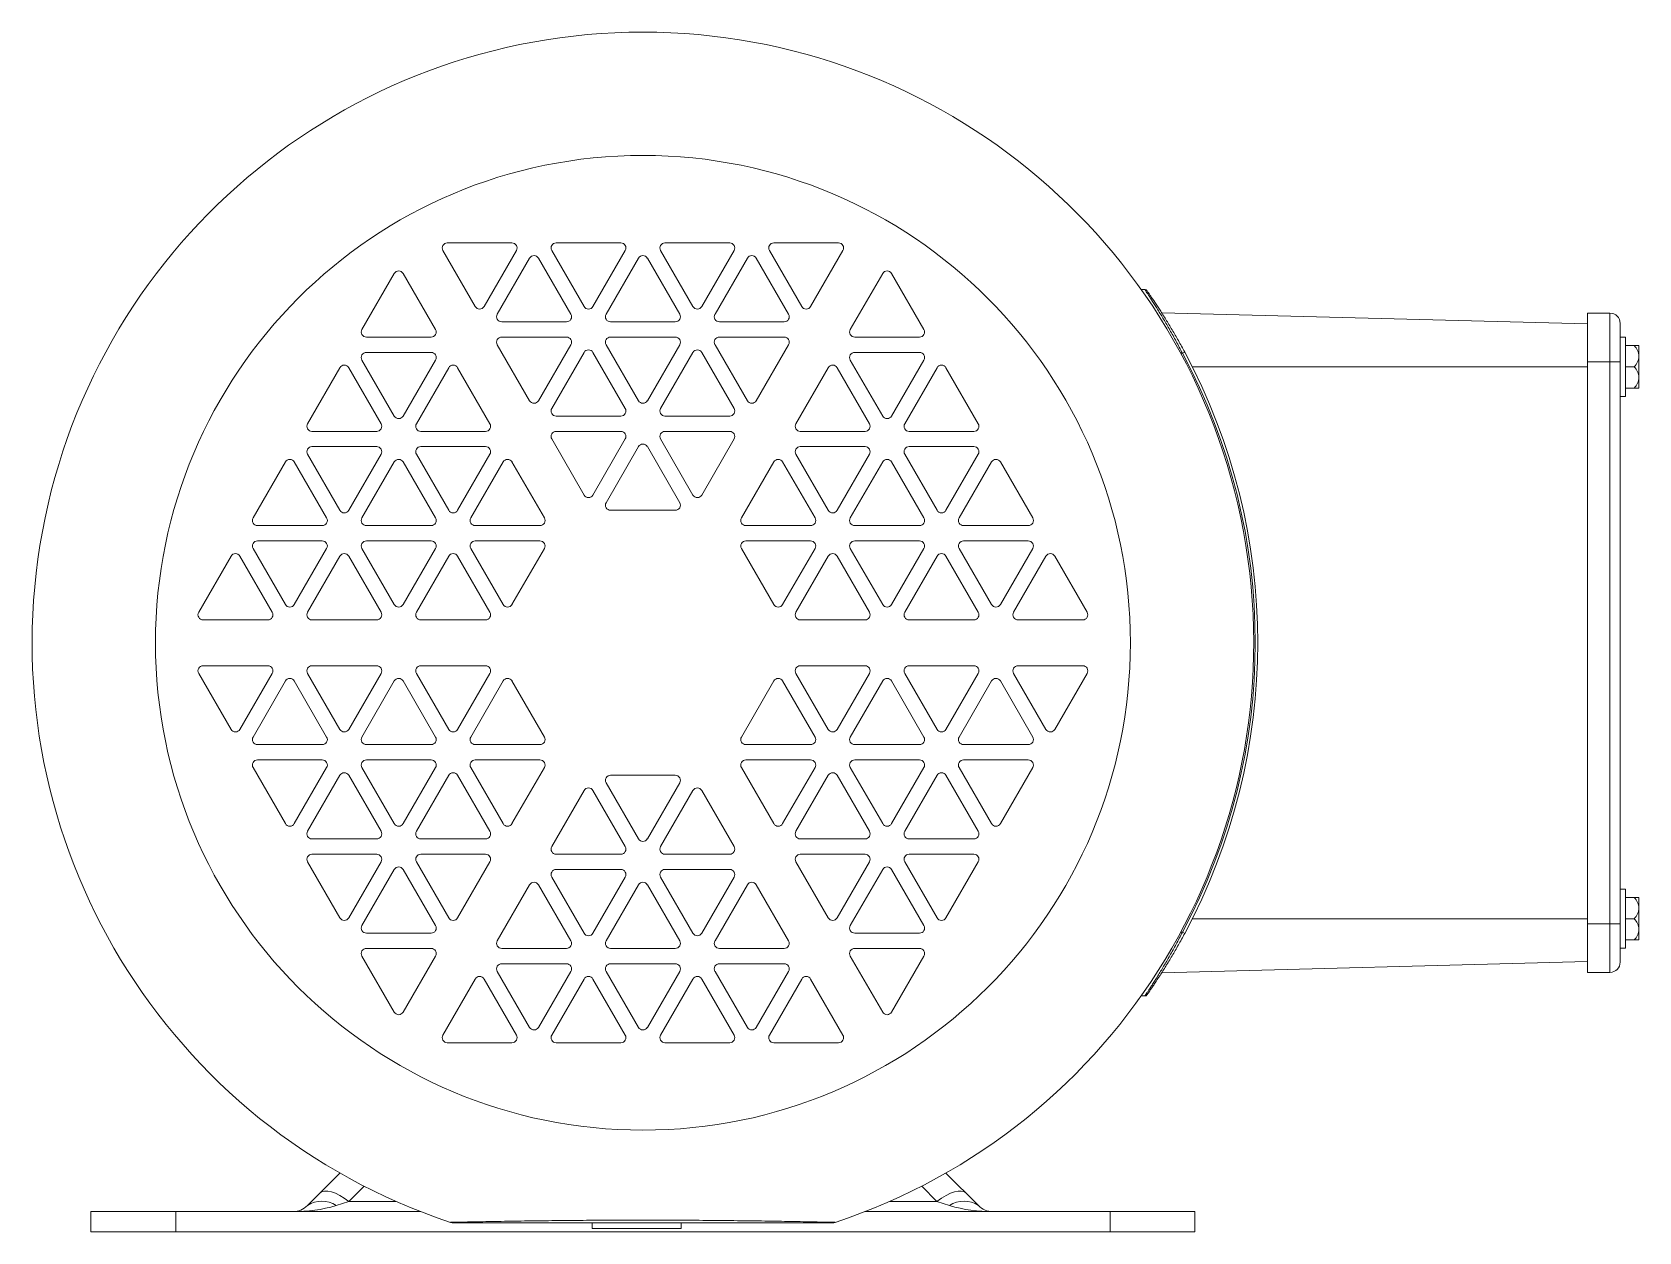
# Paper-space layout '_Left' of a CAD drawing. Header units: inches. Extents: x -3.6 to 5.86, y -3.47 to 3.6.
import ezdxf

# ---------------------------------------------------------------- set-up
doc = ezdxf.new("R2010")
doc.units = ezdxf.units.IN
doc.header["$MEASUREMENT"] = 0

psp = doc.layouts.new('_Left')

# ---------------------------------------------------------------- linework, layer by layer
at = {"color": 7, "linetype": 'Continuous', "lineweight": 15}
for p, q in [((-1.1778, 2.31), (-0.9873, 1.98)), ((-0.7708, 2.355), (-1.1518, 2.355)), ((-0.9353, 1.98), (-0.7448, 2.31)), ((-0.5369, 2.31), (-0.3464, 1.98)), ((-0.1299, 2.355), (-0.511, 2.355)), ((-0.2944, 1.98), (-0.1039, 2.31)), ((0.1039, 2.31), (0.2944, 1.98)), ((0.511, 2.355), (0.1299, 2.355)), ((0.3464, 1.98), (0.5369, 2.31)), ((0.7448, 2.31), (0.9353, 1.98)), ((1.1518, 2.355), (0.7708, 2.355)), ((0.9873, 1.98), (1.1778, 2.31)), ((-0.6668, 2.265), (-0.8574, 1.935)), ((-0.4244, 1.935), (-0.6149, 2.265)), ((-0.026, 2.265), (-0.2165, 1.935)), ((0.2165, 1.935), (0.026, 2.265)), ((0.6149, 2.265), (0.4244, 1.935)), ((0.8574, 1.935), (0.6668, 2.265)), ((-1.4636, 2.175), (-1.6541, 1.845)), ((-1.2211, 1.845), (-1.4116, 2.175)), ((1.4116, 2.175), (1.2211, 1.845)), ((1.6541, 1.845), (1.4636, 2.175)), ((2.9333, 2.08), (2.955, 2.08)), ((3.0542, 1.9431), (5.5605, 1.8775)), ((5.5605, 1.941), (5.5605, -1.941)), ((5.5605, 1.941), (5.6935, 1.941)), ((5.6935, -1.941), (5.6935, 1.941)), ((-1.6281, 1.8), (-1.2471, 1.8)), ((-0.8314, 1.89), (-0.4503, 1.89)), ((-0.4503, 1.8), (-0.8314, 1.8)), ((-0.1905, 1.89), (0.1905, 1.89)), ((0.1905, 1.8), (-0.1905, 1.8)), ((0.4503, 1.89), (0.8314, 1.89)), ((0.8314, 1.8), (0.4503, 1.8)), ((1.2471, 1.8), (1.6281, 1.8)), ((5.7535, 1.881), (5.7535, -1.881)), ((5.7845, 1.799), (5.7535, 1.799)), ((5.7845, 1.451), (5.7845, 1.799)), ((-1.2471, 1.71), (-1.6281, 1.71)), ((-0.8574, 1.755), (-0.6668, 1.425)), ((-0.6149, 1.425), (-0.4244, 1.755)), ((-0.3464, 1.71), (-0.5369, 1.38)), ((-0.1039, 1.38), (-0.2944, 1.71)), ((-0.2165, 1.755), (-0.026, 1.425)), ((0.026, 1.425), (0.2165, 1.755)), ((0.2944, 1.71), (0.1039, 1.38)), ((0.5369, 1.38), (0.3464, 1.71)), ((0.4244, 1.755), (0.6149, 1.425)), ((0.6668, 1.425), (0.8574, 1.755)), ((1.6281, 1.71), (1.2471, 1.71)), ((3.1763, 1.705), (3.1895, 1.7121)), ((5.8635, 1.75), (5.7845, 1.75)), ((5.8635, 1.75), (5.8635, 1.5)), ((-1.784, 1.62), (-1.9745, 1.29)), ((-1.5415, 1.29), (-1.7321, 1.62)), ((-1.6541, 1.665), (-1.4636, 1.335)), ((-1.4116, 1.335), (-1.2211, 1.665)), ((-1.1432, 1.62), (-1.3337, 1.29)), ((-0.9007, 1.29), (-1.0912, 1.62)), ((1.0912, 1.62), (0.9007, 1.29)), ((1.3337, 1.29), (1.1432, 1.62)), ((1.2211, 1.665), (1.4116, 1.335)), ((1.4636, 1.335), (1.6541, 1.665)), ((1.7321, 1.62), (1.5415, 1.29)), ((1.9745, 1.29), (1.784, 1.62)), ((5.5605, 1.655), (5.7535, 1.655)), ((5.8365, 1.625), (5.7845, 1.625)), ((5.7535, 1.451), (5.7845, 1.451)), ((5.8635, 1.5), (5.7845, 1.5)), ((-0.511, 1.335), (-0.1299, 1.335)), ((0.1299, 1.335), (0.511, 1.335)), ((-1.9486, 1.245), (-1.5675, 1.245)), ((-1.3077, 1.245), (-0.9266, 1.245)), ((-0.1299, 1.245), (-0.511, 1.245)), ((0.511, 1.245), (0.1299, 1.245)), ((0.9266, 1.245), (1.3077, 1.245)), ((1.5675, 1.245), (1.9486, 1.245)), ((-1.5675, 1.155), (-1.9486, 1.155)), ((-0.9266, 1.155), (-1.3077, 1.155)), ((-0.5369, 1.2), (-0.3464, 0.87)), ((-0.2944, 0.87), (-0.1039, 1.2)), ((-0.026, 1.155), (-0.2165, 0.825)), ((0.2165, 0.825), (0.026, 1.155)), ((0.1039, 1.2), (0.2944, 0.87)), ((0.3464, 0.87), (0.5369, 1.2)), ((1.3077, 1.155), (0.9266, 1.155)), ((1.9486, 1.155), (1.5675, 1.155)), ((-2.1044, 1.065), (-2.295, 0.735)), ((-1.862, 0.735), (-2.0525, 1.065)), ((-1.9745, 1.11), (-1.784, 0.78)), ((-1.7321, 0.78), (-1.5415, 1.11)), ((-1.4636, 1.065), (-1.6541, 0.735)), ((-1.2211, 0.735), (-1.4116, 1.065)), ((-1.3337, 1.11), (-1.1432, 0.78)), ((-1.0912, 0.78), (-0.9007, 1.11)), ((-0.8227, 1.065), (-1.0132, 0.735)), ((-0.5802, 0.735), (-0.7708, 1.065)), ((0.7708, 1.065), (0.5802, 0.735)), ((1.0132, 0.735), (0.8227, 1.065)), ((0.9007, 1.11), (1.0912, 0.78)), ((1.1432, 0.78), (1.3337, 1.11)), ((1.4116, 1.065), (1.2211, 0.735)), ((1.6541, 0.735), (1.4636, 1.065)), ((1.5415, 1.11), (1.7321, 0.78)), ((1.784, 0.78), (1.9745, 1.11)), ((2.0525, 1.065), (1.862, 0.735)), ((2.295, 0.735), (2.1044, 1.065)), ((-0.1905, 0.78), (0.1905, 0.78)), ((-2.269, 0.69), (-1.8879, 0.69)), ((-1.6281, 0.69), (-1.2471, 0.69)), ((-0.9873, 0.69), (-0.6062, 0.69)), ((0.6062, 0.69), (0.9873, 0.69)), ((1.2471, 0.69), (1.6281, 0.69)), ((1.8879, 0.69), (2.269, 0.69)), ((-1.8879, 0.6), (-2.269, 0.6)), ((-1.2471, 0.6), (-1.6281, 0.6)), ((-0.6062, 0.6), (-0.9873, 0.6)), ((0.9873, 0.6), (0.6062, 0.6)), ((1.6281, 0.6), (1.2471, 0.6)), ((2.269, 0.6), (1.8879, 0.6)), ((-2.4249, 0.51), (-2.6154, 0.18)), ((-2.1824, 0.18), (-2.3729, 0.51)), ((-2.295, 0.555), (-2.1044, 0.225)), ((-2.0525, 0.225), (-1.862, 0.555)), ((-1.784, 0.51), (-1.9745, 0.18)), ((-1.5415, 0.18), (-1.7321, 0.51)), ((-1.6541, 0.555), (-1.4636, 0.225)), ((-1.4116, 0.225), (-1.2211, 0.555)), ((-1.1432, 0.51), (-1.3337, 0.18)), ((-0.9007, 0.18), (-1.0912, 0.51)), ((-1.0132, 0.555), (-0.8227, 0.225)), ((-0.7708, 0.225), (-0.5802, 0.555)), ((0.5802, 0.555), (0.7708, 0.225)), ((0.8227, 0.225), (1.0132, 0.555)), ((1.0912, 0.51), (0.9007, 0.18)), ((1.3337, 0.18), (1.1432, 0.51)), ((1.2211, 0.555), (1.4116, 0.225)), ((1.4636, 0.225), (1.6541, 0.555)), ((1.7321, 0.51), (1.5415, 0.18)), ((1.9745, 0.18), (1.784, 0.51)), ((1.862, 0.555), (2.0525, 0.225)), ((2.1044, 0.225), (2.295, 0.555)), ((2.3729, 0.51), (2.1824, 0.18)), ((2.6154, 0.18), (2.4249, 0.51)), ((-2.5894, 0.135), (-2.2084, 0.135)), ((-1.9486, 0.135), (-1.5675, 0.135)), ((-1.3077, 0.135), (-0.9266, 0.135)), ((0.9266, 0.135), (1.3077, 0.135)), ((1.5675, 0.135), (1.9486, 0.135)), ((2.2084, 0.135), (2.5894, 0.135)), ((-2.6154, -0.18), (-2.4249, -0.51)), ((-2.2084, -0.135), (-2.5894, -0.135)), ((-2.3729, -0.51), (-2.1824, -0.18)), ((-1.9745, -0.18), (-1.784, -0.51)), ((-1.5675, -0.135), (-1.9486, -0.135)), ((-1.7321, -0.51), (-1.5415, -0.18)), ((-1.3337, -0.18), (-1.1432, -0.51)), ((-0.9266, -0.135), (-1.3077, -0.135)), ((-1.0912, -0.51), (-0.9007, -0.18)), ((0.9007, -0.18), (1.0912, -0.51)), ((1.3077, -0.135), (0.9266, -0.135)), ((1.1432, -0.51), (1.3337, -0.18)), ((1.5415, -0.18), (1.7321, -0.51)), ((1.9486, -0.135), (1.5675, -0.135)), ((1.784, -0.51), (1.9745, -0.18)), ((2.1824, -0.18), (2.3729, -0.51)), ((2.5894, -0.135), (2.2084, -0.135)), ((2.4249, -0.51), (2.6154, -0.18)), ((-2.1044, -0.225), (-2.295, -0.555)), ((-1.862, -0.555), (-2.0525, -0.225)), ((-1.4636, -0.225), (-1.6541, -0.555)), ((-1.2211, -0.555), (-1.4116, -0.225)), ((-0.8227, -0.225), (-1.0132, -0.555)), ((-0.5802, -0.555), (-0.7708, -0.225)), ((0.7708, -0.225), (0.5802, -0.555)), ((1.0132, -0.555), (0.8227, -0.225)), ((1.4116, -0.225), (1.2211, -0.555)), ((1.6541, -0.555), (1.4636, -0.225)), ((2.0525, -0.225), (1.862, -0.555)), ((2.295, -0.555), (2.1044, -0.225)), ((-2.269, -0.6), (-1.8879, -0.6)), ((-1.6281, -0.6), (-1.2471, -0.6)), ((-0.9873, -0.6), (-0.6062, -0.6)), ((0.6062, -0.6), (0.9873, -0.6)), ((1.2471, -0.6), (1.6281, -0.6)), ((1.8879, -0.6), (2.269, -0.6)), ((-2.295, -0.735), (-2.1044, -1.065)), ((-1.8879, -0.69), (-2.269, -0.69)), ((-2.0525, -1.065), (-1.862, -0.735)), ((-1.6541, -0.735), (-1.4636, -1.065)), ((-1.2471, -0.69), (-1.6281, -0.69)), ((-1.4116, -1.065), (-1.2211, -0.735)), ((-1.0132, -0.735), (-0.8227, -1.065)), ((-0.6062, -0.69), (-0.9873, -0.69)), ((-0.7708, -1.065), (-0.5802, -0.735)), ((0.5802, -0.735), (0.7708, -1.065)), ((0.9873, -0.69), (0.6062, -0.69)), ((0.8227, -1.065), (1.0132, -0.735)), ((1.2211, -0.735), (1.4116, -1.065)), ((1.6281, -0.69), (1.2471, -0.69)), ((1.4636, -1.065), (1.6541, -0.735)), ((1.862, -0.735), (2.0525, -1.065)), ((2.269, -0.69), (1.8879, -0.69)), ((2.1044, -1.065), (2.295, -0.735)), ((-1.784, -0.78), (-1.9745, -1.11)), ((-1.5415, -1.11), (-1.7321, -0.78)), ((-1.1432, -0.78), (-1.3337, -1.11)), ((-0.9007, -1.11), (-1.0912, -0.78)), ((-0.2165, -0.825), (-0.026, -1.155)), ((0.1905, -0.78), (-0.1905, -0.78)), ((0.026, -1.155), (0.2165, -0.825)), ((1.0912, -0.78), (0.9007, -1.11)), ((1.3337, -1.11), (1.1432, -0.78)), ((1.7321, -0.78), (1.5415, -1.11)), ((1.9745, -1.11), (1.784, -0.78)), ((-0.3464, -0.87), (-0.5369, -1.2)), ((-0.1039, -1.2), (-0.2944, -0.87)), ((0.2944, -0.87), (0.1039, -1.2)), ((0.5369, -1.2), (0.3464, -0.87)), ((-1.9486, -1.155), (-1.5675, -1.155)), ((-1.3077, -1.155), (-0.9266, -1.155)), ((0.9266, -1.155), (1.3077, -1.155)), ((1.5675, -1.155), (1.9486, -1.155)), ((-1.9745, -1.29), (-1.784, -1.62)), ((-1.5675, -1.245), (-1.9486, -1.245)), ((-1.7321, -1.62), (-1.5415, -1.29)), ((-1.3337, -1.29), (-1.1432, -1.62)), ((-0.9266, -1.245), (-1.3077, -1.245)), ((-1.0912, -1.62), (-0.9007, -1.29)), ((-0.511, -1.245), (-0.1299, -1.245)), ((0.1299, -1.245), (0.511, -1.245)), ((0.9007, -1.29), (1.0912, -1.62)), ((1.3077, -1.245), (0.9266, -1.245)), ((1.1432, -1.62), (1.3337, -1.29)), ((1.5415, -1.29), (1.7321, -1.62)), ((1.9486, -1.245), (1.5675, -1.245)), ((1.784, -1.62), (1.9745, -1.29)), ((-1.4636, -1.335), (-1.6541, -1.665)), ((-1.2211, -1.665), (-1.4116, -1.335)), ((-0.5369, -1.38), (-0.3464, -1.71)), ((-0.1299, -1.335), (-0.511, -1.335)), ((-0.2944, -1.71), (-0.1039, -1.38)), ((0.1039, -1.38), (0.2944, -1.71)), ((0.511, -1.335), (0.1299, -1.335)), ((0.3464, -1.71), (0.5369, -1.38)), ((1.4116, -1.335), (1.2211, -1.665)), ((1.6541, -1.665), (1.4636, -1.335)), ((-0.6668, -1.425), (-0.8574, -1.755)), ((-0.4244, -1.755), (-0.6149, -1.425)), ((-0.026, -1.425), (-0.2165, -1.755)), ((0.2165, -1.755), (0.026, -1.425)), ((0.6149, -1.425), (0.4244, -1.755)), ((0.8574, -1.755), (0.6668, -1.425)), ((5.7845, -1.451), (5.7535, -1.451)), ((5.7845, -1.799), (5.7845, -1.451)), ((5.8635, -1.5), (5.7845, -1.5)), ((5.8635, -1.75), (5.8635, -1.5)), ((5.5605, -1.655), (5.7535, -1.655)), ((5.8365, -1.625), (5.7845, -1.625)), ((-1.6281, -1.71), (-1.2471, -1.71)), ((1.2471, -1.71), (1.6281, -1.71)), ((3.1763, -1.705), (3.1895, -1.7121)), ((5.8635, -1.75), (5.7845, -1.75)), ((-1.6541, -1.845), (-1.4636, -2.175)), ((-1.2471, -1.8), (-1.6281, -1.8)), ((-1.4116, -2.175), (-1.2211, -1.845)), ((-0.8314, -1.8), (-0.4503, -1.8)), ((-0.4503, -1.89), (-0.8314, -1.89)), ((-0.1905, -1.8), (0.1905, -1.8)), ((0.1905, -1.89), (-0.1905, -1.89)), ((0.4503, -1.8), (0.8314, -1.8)), ((0.8314, -1.89), (0.4503, -1.89)), ((1.2211, -1.845), (1.4116, -2.175)), ((1.6281, -1.8), (1.2471, -1.8)), ((1.4636, -2.175), (1.6541, -1.845)), ((3.0542, -1.9431), (5.5605, -1.8775)), ((5.7535, -1.799), (5.7845, -1.799)), ((-0.9873, -1.98), (-1.1778, -2.31)), ((-0.7448, -2.31), (-0.9353, -1.98)), ((-0.8574, -1.935), (-0.6668, -2.265)), ((-0.6149, -2.265), (-0.4244, -1.935)), ((-0.3464, -1.98), (-0.5369, -2.31)), ((-0.1039, -2.31), (-0.2944, -1.98)), ((-0.2165, -1.935), (-0.026, -2.265)), ((0.026, -2.265), (0.2165, -1.935)), ((0.2944, -1.98), (0.1039, -2.31)), ((0.5369, -2.31), (0.3464, -1.98)), ((0.4244, -1.935), (0.6149, -2.265)), ((0.6668, -2.265), (0.8574, -1.935)), ((0.9353, -1.98), (0.7448, -2.31)), ((1.1778, -2.31), (0.9873, -1.98)), ((5.5605, -1.941), (5.6935, -1.941)), ((2.955, -2.08), (2.9333, -2.08)), ((-1.1518, -2.355), (-0.7708, -2.355)), ((-0.511, -2.355), (-0.1299, -2.355)), ((0.1299, -2.355), (0.511, -2.355)), ((0.7708, -2.355), (1.1518, -2.355)), ((-1.9751, -3.3143), (-1.7834, -3.1225)), ((1.7834, -3.1225), (1.9751, -3.3143)), ((-1.7312, -3.2894), (-1.8057, -3.3143)), ((1.8057, -3.3143), (1.7312, -3.2894)), ((-3.25, -3.469), (-3.25, -3.3494)), ((-3.25, -3.3494), (-1.3084, -3.3494)), ((-2.75, -3.3494), (-2.75, -3.469)), ((1.3084, -3.3494), (3.25, -3.3494)), ((2.75, -3.469), (2.75, -3.3494)), ((3.25, -3.3494), (3.25, -3.469)), ((3.25, -3.469), (-3.25, -3.469)), ((-0.2981, -3.45), (-0.2981, -3.4159)), ((-0.2981, -3.45), (0.2258, -3.45)), ((0.2258, -3.45), (0.2258, -3.4159))]:
    psp.add_line(p, q, dxfattribs=at)
at = {"color": 8, "linetype": 'Continuous', "lineweight": 15}
for p, q in [((3.1763, 1.705), (3.166, 1.705)), ((3.2348, 1.625), (5.5605, 1.625)), ((3.2348, -1.625), (5.5605, -1.625)), ((3.166, -1.705), (3.1763, -1.705)), ((-1.6413, -3.1995), (-1.7312, -3.2894)), ((1.7312, -3.2894), (1.6413, -3.1995)), ((-1.7312, -3.2894), (-1.4527, -3.2894)), ((1.4527, -3.2894), (1.7312, -3.2894))]:
    psp.add_line(p, q, dxfattribs=at)
at = {"color": 7, "linetype": 'Continuous', "lineweight": 15, "flags": 128}
for points in [[(-1.9007, -3.2398), (-1.8891, -3.2321), (-1.8739, -3.2284), (-1.8555, -3.2288), (-1.8342, -3.2334), (-1.8106, -3.242), (-1.7852, -3.2544), (-1.7585, -3.2703), (-1.7312, -3.2894)], [(1.7312, -3.2894), (1.7585, -3.2703), (1.7852, -3.2544), (1.8106, -3.242), (1.8342, -3.2334), (1.8555, -3.2288), (1.8739, -3.2284), (1.8891, -3.2321), (1.9007, -3.2398)]]:
    psp.add_lwpolyline(points, dxfattribs=at)
at = {"color": 7, "linetype": 'Continuous', "lineweight": 15}
psp.add_circle((0, 0), 2.87, dxfattribs=at)
for centre, radius, start, end in [((0, 0), 3.5959, 288.36047, 251.63953), ((-1.1518, 2.325), 0.03, 90, 210), ((-0.7708, 2.325), 0.03, 330, 90), ((-0.6409, 2.25), 0.03, 30, 150), ((-0.511, 2.325), 0.03, 90, 210), ((-0.1299, 2.325), 0.03, 330, 90), ((0, 2.25), 0.03, 30, 150), ((0.1299, 2.325), 0.03, 90, 210), ((0.511, 2.325), 0.03, 330, 90), ((0.6409, 2.25), 0.03, 30, 150), ((0.7708, 2.325), 0.03, 90, 210), ((1.1518, 2.325), 0.03, 330, 90), ((-1.4376, 2.16), 0.03, 30, 150), ((1.4376, 2.16), 0.03, 30, 150), ((2.955, 2.065), 0.015, 34.9468, 90), ((-0.9613, 1.995), 0.03, 210, 330), ((-0.8314, 1.92), 0.03, 150, 270), ((-0.4503, 1.92), 0.03, 270, 30), ((-0.3204, 1.995), 0.03, 210, 330), ((-0.1905, 1.92), 0.03, 150, 270), ((0.1905, 1.92), 0.03, 270, 30), ((0.3204, 1.995), 0.03, 210, 330), ((0.4503, 1.92), 0.03, 150, 270), ((0.8314, 1.92), 0.03, 270, 30), ((0.9613, 1.995), 0.03, 210, 330), ((5.6935, 1.881), 0.06, 0, 90), ((-1.6281, 1.83), 0.03, 150, 270), ((-1.2471, 1.83), 0.03, 270, 30), ((-0.8314, 1.77), 0.03, 90, 210), ((-0.4503, 1.77), 0.03, 330, 90), ((-0.1905, 1.77), 0.03, 90, 210), ((0.1905, 1.77), 0.03, 330, 90), ((0.4503, 1.77), 0.03, 90, 210), ((0.8314, 1.77), 0.03, 330, 90), ((1.2471, 1.83), 0.03, 150, 270), ((1.6281, 1.83), 0.03, 270, 30), ((-1.6281, 1.68), 0.03, 90, 210), ((-1.2471, 1.68), 0.03, 330, 90), ((-0.3204, 1.695), 0.03, 30, 150), ((0.3204, 1.695), 0.03, 30, 150), ((1.2471, 1.68), 0.03, 90, 210), ((1.6281, 1.68), 0.03, 330, 90), ((0, 0), 3.605, 331.77377, 28.22623), ((0, 0), 3.62, 331.77377, 28.22623), ((5.7752, 1.6864), 0.0883, 0.68537, 46.0185), ((-1.758, 1.605), 0.03, 30, 150), ((-1.1172, 1.605), 0.03, 30, 150), ((1.1172, 1.605), 0.03, 30, 150), ((1.758, 1.605), 0.03, 30, 150), ((5.7752, 1.6886), 0.0883, 313.9815, 359.31463), ((5.7752, 1.5614), 0.0883, 0.68537, 46.0185), ((5.7752, 1.5636), 0.0883, 313.9815, 359.31463), ((-0.6409, 1.44), 0.03, 210, 330), ((0, 1.44), 0.03, 210, 330), ((0.6409, 1.44), 0.03, 210, 330), ((-1.4376, 1.35), 0.03, 210, 330), ((-0.511, 1.365), 0.03, 150, 270), ((-0.1299, 1.365), 0.03, 270, 30), ((0.1299, 1.365), 0.03, 150, 270), ((0.511, 1.365), 0.03, 270, 30), ((1.4376, 1.35), 0.03, 210, 330), ((-1.9486, 1.275), 0.03, 150, 270), ((-1.5675, 1.275), 0.03, 270, 30), ((-1.3077, 1.275), 0.03, 150, 270), ((-0.9266, 1.275), 0.03, 270, 30), ((-0.511, 1.215), 0.03, 90, 210), ((-0.1299, 1.215), 0.03, 330, 90), ((0.1299, 1.215), 0.03, 90, 210), ((0.511, 1.215), 0.03, 330, 90), ((0.9266, 1.275), 0.03, 150, 270), ((1.3077, 1.275), 0.03, 270, 30), ((1.5675, 1.275), 0.03, 150, 270), ((1.9486, 1.275), 0.03, 270, 30), ((-1.9486, 1.125), 0.03, 90, 210), ((-1.5675, 1.125), 0.03, 330, 90), ((-1.3077, 1.125), 0.03, 90, 210), ((-0.9266, 1.125), 0.03, 330, 90), ((0, 1.14), 0.03, 30, 150), ((0.9266, 1.125), 0.03, 90, 210), ((1.3077, 1.125), 0.03, 330, 90), ((1.5675, 1.125), 0.03, 90, 210), ((1.9486, 1.125), 0.03, 330, 90), ((-2.0785, 1.05), 0.03, 30, 150), ((-1.4376, 1.05), 0.03, 30, 150), ((-0.7967, 1.05), 0.03, 30, 150), ((0.7967, 1.05), 0.03, 30, 150), ((1.4376, 1.05), 0.03, 30, 150), ((2.0785, 1.05), 0.03, 30, 150), ((-0.3204, 0.885), 0.03, 210, 330), ((0.3204, 0.885), 0.03, 210, 330), ((-1.758, 0.795), 0.03, 210, 330), ((-1.1172, 0.795), 0.03, 210, 330), ((-0.1905, 0.81), 0.03, 150, 270), ((0.1905, 0.81), 0.03, 270, 30), ((1.1172, 0.795), 0.03, 210, 330), ((1.758, 0.795), 0.03, 210, 330), ((-2.269, 0.72), 0.03, 150, 270), ((-1.8879, 0.72), 0.03, 270, 30), ((-1.6281, 0.72), 0.03, 150, 270), ((-1.2471, 0.72), 0.03, 270, 30), ((-0.9873, 0.72), 0.03, 150, 270), ((-0.6062, 0.72), 0.03, 270, 30), ((0.6062, 0.72), 0.03, 150, 270), ((0.9873, 0.72), 0.03, 270, 30), ((1.2471, 0.72), 0.03, 150, 270), ((1.6281, 0.72), 0.03, 270, 30), ((1.8879, 0.72), 0.03, 150, 270), ((2.269, 0.72), 0.03, 270, 30), ((-2.269, 0.57), 0.03, 90, 210), ((-1.8879, 0.57), 0.03, 330, 90), ((-1.6281, 0.57), 0.03, 90, 210), ((-1.2471, 0.57), 0.03, 330, 90), ((-0.9873, 0.57), 0.03, 90, 210), ((-0.6062, 0.57), 0.03, 330, 90), ((0.6062, 0.57), 0.03, 90, 210), ((0.9873, 0.57), 0.03, 330, 90), ((1.2471, 0.57), 0.03, 90, 210), ((1.6281, 0.57), 0.03, 330, 90), ((1.8879, 0.57), 0.03, 90, 210), ((2.269, 0.57), 0.03, 330, 90), ((-2.3989, 0.495), 0.03, 30, 150), ((-1.758, 0.495), 0.03, 30, 150), ((-1.1172, 0.495), 0.03, 30, 150), ((1.1172, 0.495), 0.03, 30, 150), ((1.758, 0.495), 0.03, 30, 150), ((2.3989, 0.495), 0.03, 30, 150), ((-2.0785, 0.24), 0.03, 210, 330), ((-1.4376, 0.24), 0.03, 210, 330), ((-0.7967, 0.24), 0.03, 210, 330), ((0.7967, 0.24), 0.03, 210, 330), ((1.4376, 0.24), 0.03, 210, 330), ((2.0785, 0.24), 0.03, 210, 330), ((-2.5894, 0.165), 0.03, 150, 270), ((-2.2084, 0.165), 0.03, 270, 30), ((-1.9486, 0.165), 0.03, 150, 270), ((-1.5675, 0.165), 0.03, 270, 30), ((-1.3077, 0.165), 0.03, 150, 270), ((-0.9266, 0.165), 0.03, 270, 30), ((0.9266, 0.165), 0.03, 150, 270), ((1.3077, 0.165), 0.03, 270, 30), ((1.5675, 0.165), 0.03, 150, 270), ((1.9486, 0.165), 0.03, 270, 30), ((2.2084, 0.165), 0.03, 150, 270), ((2.5894, 0.165), 0.03, 270, 30), ((-2.5894, -0.165), 0.03, 90, 210), ((-2.2084, -0.165), 0.03, 330, 90), ((-1.9486, -0.165), 0.03, 90, 210), ((-1.5675, -0.165), 0.03, 330, 90), ((-1.3077, -0.165), 0.03, 90, 210), ((-0.9266, -0.165), 0.03, 330, 90), ((0.9266, -0.165), 0.03, 90, 210), ((1.3077, -0.165), 0.03, 330, 90), ((1.5675, -0.165), 0.03, 90, 210), ((1.9486, -0.165), 0.03, 330, 90), ((2.2084, -0.165), 0.03, 90, 210), ((2.5894, -0.165), 0.03, 330, 90), ((-2.0785, -0.24), 0.03, 30, 150), ((-1.4376, -0.24), 0.03, 30, 150), ((-0.7967, -0.24), 0.03, 30, 150), ((0.7967, -0.24), 0.03, 30, 150), ((1.4376, -0.24), 0.03, 30, 150), ((2.0785, -0.24), 0.03, 30, 150), ((-2.3989, -0.495), 0.03, 210, 330), ((-2.269, -0.57), 0.03, 150, 270), ((-1.8879, -0.57), 0.03, 270, 30), ((-1.758, -0.495), 0.03, 210, 330), ((-1.6281, -0.57), 0.03, 150, 270), ((-1.2471, -0.57), 0.03, 270, 30), ((-1.1172, -0.495), 0.03, 210, 330), ((-0.9873, -0.57), 0.03, 150, 270), ((-0.6062, -0.57), 0.03, 270, 30), ((0.6062, -0.57), 0.03, 150, 270), ((0.9873, -0.57), 0.03, 270, 30), ((1.1172, -0.495), 0.03, 210, 330), ((1.2471, -0.57), 0.03, 150, 270), ((1.6281, -0.57), 0.03, 270, 30), ((1.758, -0.495), 0.03, 210, 330), ((1.8879, -0.57), 0.03, 150, 270), ((2.269, -0.57), 0.03, 270, 30), ((2.3989, -0.495), 0.03, 210, 330), ((-2.269, -0.72), 0.03, 90, 210), ((-1.8879, -0.72), 0.03, 330, 90), ((-1.6281, -0.72), 0.03, 90, 210), ((-1.2471, -0.72), 0.03, 330, 90), ((-0.9873, -0.72), 0.03, 90, 210), ((-0.6062, -0.72), 0.03, 330, 90), ((0.6062, -0.72), 0.03, 90, 210), ((0.9873, -0.72), 0.03, 330, 90), ((1.2471, -0.72), 0.03, 90, 210), ((1.6281, -0.72), 0.03, 330, 90), ((1.8879, -0.72), 0.03, 90, 210), ((2.269, -0.72), 0.03, 330, 90), ((-1.758, -0.795), 0.03, 30, 150), ((-1.1172, -0.795), 0.03, 30, 150), ((-0.1905, -0.81), 0.03, 90, 210), ((0.1905, -0.81), 0.03, 330, 90), ((1.1172, -0.795), 0.03, 30, 150), ((1.758, -0.795), 0.03, 30, 150), ((-0.3204, -0.885), 0.03, 30, 150), ((0.3204, -0.885), 0.03, 30, 150), ((-2.0785, -1.05), 0.03, 210, 330), ((-1.9486, -1.125), 0.03, 150, 270), ((-1.5675, -1.125), 0.03, 270, 30), ((-1.4376, -1.05), 0.03, 210, 330), ((-1.3077, -1.125), 0.03, 150, 270), ((-0.9266, -1.125), 0.03, 270, 30), ((-0.7967, -1.05), 0.03, 210, 330), ((0.7967, -1.05), 0.03, 210, 330), ((0.9266, -1.125), 0.03, 150, 270), ((1.3077, -1.125), 0.03, 270, 30), ((1.4376, -1.05), 0.03, 210, 330), ((1.5675, -1.125), 0.03, 150, 270), ((1.9486, -1.125), 0.03, 270, 30), ((2.0785, -1.05), 0.03, 210, 330), ((-0.511, -1.215), 0.03, 150, 270), ((-0.1299, -1.215), 0.03, 270, 30), ((0, -1.14), 0.03, 210, 330), ((0.1299, -1.215), 0.03, 150, 270), ((0.511, -1.215), 0.03, 270, 30), ((-1.9486, -1.275), 0.03, 90, 210), ((-1.5675, -1.275), 0.03, 330, 90), ((-1.4376, -1.35), 0.03, 30, 150), ((-1.3077, -1.275), 0.03, 90, 210), ((-0.9266, -1.275), 0.03, 330, 90), ((0.9266, -1.275), 0.03, 90, 210), ((1.3077, -1.275), 0.03, 330, 90), ((1.4376, -1.35), 0.03, 30, 150), ((1.5675, -1.275), 0.03, 90, 210), ((1.9486, -1.275), 0.03, 330, 90), ((-0.6409, -1.44), 0.03, 30, 150), ((-0.511, -1.365), 0.03, 90, 210), ((-0.1299, -1.365), 0.03, 330, 90), ((0, -1.44), 0.03, 30, 150), ((0.1299, -1.365), 0.03, 90, 210), ((0.511, -1.365), 0.03, 330, 90), ((0.6409, -1.44), 0.03, 30, 150), ((5.7752, -1.5636), 0.0883, 0.68537, 46.0185), ((5.7752, -1.5614), 0.0883, 313.9815, 359.31463), ((-1.758, -1.605), 0.03, 210, 330), ((-1.6281, -1.68), 0.03, 150, 270), ((-1.2471, -1.68), 0.03, 270, 30), ((-1.1172, -1.605), 0.03, 210, 330), ((1.1172, -1.605), 0.03, 210, 330), ((1.2471, -1.68), 0.03, 150, 270), ((1.6281, -1.68), 0.03, 270, 30), ((1.758, -1.605), 0.03, 210, 330), ((5.7752, -1.6886), 0.0883, 0.68537, 46.0185), ((5.7752, -1.6864), 0.0883, 313.9815, 359.31463), ((-0.8314, -1.77), 0.03, 150, 270), ((-0.4503, -1.77), 0.03, 270, 30), ((-0.3204, -1.695), 0.03, 210, 330), ((-0.1905, -1.77), 0.03, 150, 270), ((0.1905, -1.77), 0.03, 270, 30), ((0.3204, -1.695), 0.03, 210, 330), ((0.4503, -1.77), 0.03, 150, 270), ((0.8314, -1.77), 0.03, 270, 30), ((-1.6281, -1.83), 0.03, 90, 210), ((-1.2471, -1.83), 0.03, 330, 90), ((-0.8314, -1.92), 0.03, 90, 210), ((-0.4503, -1.92), 0.03, 330, 90), ((-0.1905, -1.92), 0.03, 90, 210), ((0.1905, -1.92), 0.03, 330, 90), ((0.4503, -1.92), 0.03, 90, 210), ((0.8314, -1.92), 0.03, 330, 90), ((1.2471, -1.83), 0.03, 90, 210), ((1.6281, -1.83), 0.03, 330, 90), ((5.6935, -1.881), 0.06, 270, 0), ((-0.9613, -1.995), 0.03, 30, 150), ((-0.3204, -1.995), 0.03, 30, 150), ((0.3204, -1.995), 0.03, 30, 150), ((0.9613, -1.995), 0.03, 30, 150), ((2.955, -2.065), 0.015, 270, 325.0532), ((-1.4376, -2.16), 0.03, 210, 330), ((1.4376, -2.16), 0.03, 210, 330), ((-0.6409, -2.25), 0.03, 210, 330), ((0, -2.25), 0.03, 210, 330), ((0.6409, -2.25), 0.03, 210, 330), ((-1.1518, -2.325), 0.03, 150, 270), ((-0.7708, -2.325), 0.03, 270, 30), ((-0.511, -2.325), 0.03, 150, 270), ((-0.1299, -2.325), 0.03, 270, 30), ((0.1299, -2.325), 0.03, 150, 270), ((0.511, -2.325), 0.03, 270, 30), ((0.7708, -2.325), 0.03, 150, 270), ((1.1518, -2.325), 0.03, 270, 30), ((-1.8904, -3.4359), 0.1482, 55.14306, 124.85694), ((1.8904, -3.4359), 0.1482, 55.14306, 124.85694), ((-2.0462, -2.5119), 0.8376, 269.05539, 286.68427), ((-2.06, -3.2294), 0.12, 270, 315), ((2.0462, -2.5119), 0.8376, 253.31573, 270.94461), ((2.06, -3.2294), 0.12, 225, 270), ((-1.1138, -3.3559), 0.06, 251.63953, 270), ((1.1138, -3.3559), 0.06, 270, 288.36047)]:
    psp.add_arc(centre, radius, start, end, dxfattribs=at)
for points, knots in [([(3.1763, 1.705), (3.1641, 1.7288), (3.1518, 1.752), (3.1271, 1.7976), (3.1147, 1.8198), (3.0962, 1.8525), (3.09, 1.8633), (3.0777, 1.8844), (3.0716, 1.8947), (3.0538, 1.9247), (3.0424, 1.9435), (3.0206, 1.9787), (3.0102, 1.9952), (2.9917, 2.0242), (2.9835, 2.0368), (2.9697, 2.0579), (2.9643, 2.066), (2.9588, 2.0743), (2.9574, 2.0764), (2.9555, 2.0793), (2.955, 2.08), (2.955, 2.08)], [0, 0, 0, 0, 0.125, 0.125, 0.25, 0.25, 0.3125, 0.3125, 0.375, 0.375, 0.5, 0.5, 0.625, 0.625, 0.75, 0.75, 0.875, 0.875, 0.9375, 0.9375, 1, 1, 1, 1]), ([(2.9673, 2.0736), (2.9673, 2.0736), (2.9678, 2.0729), (2.9697, 2.0701), (2.9711, 2.068), (2.9749, 2.0626), (2.9772, 2.0593), (2.9826, 2.0514), (2.9858, 2.0469), (2.9963, 2.0314), (3.0046, 2.0192), (3.0233, 1.9911), (3.0337, 1.9752), (3.0556, 1.9412), (3.0671, 1.923), (3.0849, 1.8942), (3.0909, 1.8843), (3.1032, 1.864), (3.1094, 1.8536), (3.128, 1.8223), (3.1404, 1.8009), (3.165, 1.7572), (3.1773, 1.7349), (3.1895, 1.7121)], [0, 0, 0, 0, 0.0625, 0.0625, 0.125, 0.125, 0.1875, 0.1875, 0.25, 0.25, 0.375, 0.375, 0.5, 0.5, 0.625, 0.625, 0.6875, 0.6875, 0.75, 0.75, 0.875, 0.875, 1, 1, 1, 1]), ([(2.955, -2.08), (2.955, -2.08), (2.9569, -2.0772), (2.9624, -2.0689), (2.9646, -2.0655), (2.97, -2.0574), (2.9731, -2.0527), (2.9799, -2.0423), (2.9837, -2.0366), (2.9918, -2.024), (2.9962, -2.0172), (3.0101, -1.9954), (3.0203, -1.9793), (3.0367, -1.9528), (3.0423, -1.9436), (3.0538, -1.9246), (3.0597, -1.9149), (3.0774, -1.8849), (3.0896, -1.864), (3.1146, -1.8201), (3.127, -1.7977), (3.1518, -1.752), (3.1641, -1.7287), (3.1763, -1.705)], [0, 0, 0, 0, 0.125, 0.125, 0.1875, 0.1875, 0.25, 0.25, 0.3125, 0.3125, 0.375, 0.375, 0.5, 0.5, 0.5625, 0.5625, 0.625, 0.625, 0.75, 0.75, 0.875, 0.875, 1, 1, 1, 1]), ([(3.1895, -1.7121), (3.1773, -1.7349), (3.165, -1.7572), (3.1403, -1.801), (3.1279, -1.8225), (3.1029, -1.8646), (3.0907, -1.8848), (3.0729, -1.9136), (3.067, -1.923), (3.0555, -1.9412), (3.0498, -1.9501), (3.0334, -1.9757), (3.0231, -1.9913), (3.0091, -2.0124), (3.0047, -2.019), (2.9964, -2.0312), (2.9926, -2.0368), (2.9857, -2.047), (2.9826, -2.0515), (2.9771, -2.0594), (2.9748, -2.0628), (2.9692, -2.0708), (2.9673, -2.0736), (2.9673, -2.0736)], [0, 0, 0, 0, 0.125, 0.125, 0.25, 0.25, 0.375, 0.375, 0.4375, 0.4375, 0.5, 0.5, 0.625, 0.625, 0.6875, 0.6875, 0.75, 0.75, 0.8125, 0.8125, 0.875, 0.875, 1, 1, 1, 1]), ([(-1.1327, -3.4128), (-1.1327, -3.4128), (-1.1278, -3.4127), (-1.1092, -3.4123), (-1.0961, -3.4121), (-1.0721, -3.4116), (-1.0634, -3.4114), (-1.045, -3.411), (-1.0354, -3.4108), (-1.0052, -3.4102), (-0.9835, -3.4098), (-0.9377, -3.4089), (-0.9138, -3.4085), (-0.8651, -3.4076), (-0.8402, -3.4072), (-0.7894, -3.4064), (-0.7635, -3.4059), (-0.711, -3.4051), (-0.6843, -3.4047), (-0.604, -3.4036), (-0.5501, -3.403), (-0.4415, -3.4018), (-0.3868, -3.4013), (-0.277, -3.4005), (-0.2218, -3.4002), (-0.111, -3.3998), (-0.0552, -3.3997), (0.0559, -3.3997), (0.1113, -3.3998), (0.2217, -3.4002), (0.2767, -3.4005), (0.3863, -3.4013), (0.4409, -3.4018), (0.5495, -3.403), (0.6036, -3.4036), (0.7111, -3.4051), (0.7638, -3.4059), (0.8405, -3.4072), (0.8657, -3.4076), (0.9145, -3.4085), (0.9382, -3.4089), (0.9722, -3.4096), (0.9834, -3.4098), (1.005, -3.4102), (1.0156, -3.4104), (1.0459, -3.411), (1.0643, -3.4114), (1.0883, -3.4119), (1.0956, -3.4121), (1.1084, -3.4123), (1.1139, -3.4124), (1.123, -3.4126), (1.1266, -3.4127), (1.1315, -3.4128), (1.1327, -3.4128), (1.1327, -3.4128)], [0, 0, 0, 0, 0.03125, 0.03125, 0.0625, 0.0625, 0.078125, 0.078125, 0.09375, 0.09375, 0.125, 0.125, 0.15625, 0.15625, 0.1875, 0.1875, 0.21875, 0.21875, 0.25, 0.25, 0.3125, 0.3125, 0.375, 0.375, 0.4375, 0.4375, 0.5, 0.5, 0.5625, 0.5625, 0.625, 0.625, 0.6875, 0.6875, 0.75, 0.75, 0.8125, 0.8125, 0.84375, 0.84375, 0.875, 0.875, 0.890625, 0.890625, 0.90625, 0.90625, 0.9375, 0.9375, 0.953125, 0.953125, 0.96875, 0.96875, 0.984375, 0.984375, 1, 1, 1, 1]), ([(1.1138, -3.4159), (1.1138, -3.4159), (1.1124, -3.4159), (1.1073, -3.4159), (1.1035, -3.4159), (1.0935, -3.4159), (1.0876, -3.4159), (1.0739, -3.4159), (1.0662, -3.4159), (1.0412, -3.4159), (1.0223, -3.4159), (0.9814, -3.4159), (0.9592, -3.4159), (0.9136, -3.4159), (0.8901, -3.4159), (0.8419, -3.4159), (0.8173, -3.4159), (0.7672, -3.4159), (0.7416, -3.4159), (0.6902, -3.4159), (0.6643, -3.4159), (0.5864, -3.4159), (0.5339, -3.4159), (0.4284, -3.4159), (0.3753, -3.4159), (0.2685, -3.4159), (0.2148, -3.4159), (0.1071, -3.4159), (0.0533, -3.4159), (-0.1077, -3.4159), (-0.2146, -3.4159), (-0.3742, -3.4159), (-0.4272, -3.4159), (-0.5066, -3.4159), (-0.533, -3.4159), (-0.5858, -3.4159), (-0.6121, -3.4159), (-0.6906, -3.4159), (-0.7421, -3.4159), (-0.8427, -3.4159), (-0.8911, -3.4159), (-0.9588, -3.4159), (-0.9805, -3.4159), (-1.0113, -3.4159), (-1.0213, -3.4159), (-1.0403, -3.4159), (-1.0493, -3.4159), (-1.066, -3.4159), (-1.0737, -3.4159), (-1.0875, -3.4159), (-1.0934, -3.4159), (-1.1033, -3.4159), (-1.1071, -3.4159), (-1.1124, -3.4159), (-1.1138, -3.4159), (-1.1138, -3.4159)], [0, 0, 0, 0, 0.015625, 0.015625, 0.03125, 0.03125, 0.046875, 0.046875, 0.0625, 0.0625, 0.09375, 0.09375, 0.125, 0.125, 0.15625, 0.15625, 0.1875, 0.1875, 0.21875, 0.21875, 0.25, 0.25, 0.3125, 0.3125, 0.375, 0.375, 0.4375, 0.4375, 0.5, 0.5, 0.625, 0.625, 0.6875, 0.6875, 0.71875, 0.71875, 0.75, 0.75, 0.8125, 0.8125, 0.875, 0.875, 0.90625, 0.90625, 0.921875, 0.921875, 0.9375, 0.9375, 0.953125, 0.953125, 0.96875, 0.96875, 0.984375, 0.984375, 1, 1, 1, 1])]:
    psp.add_open_spline(points, degree=3, knots=knots, dxfattribs=at)

doc.saveas('drawing.dxf')
